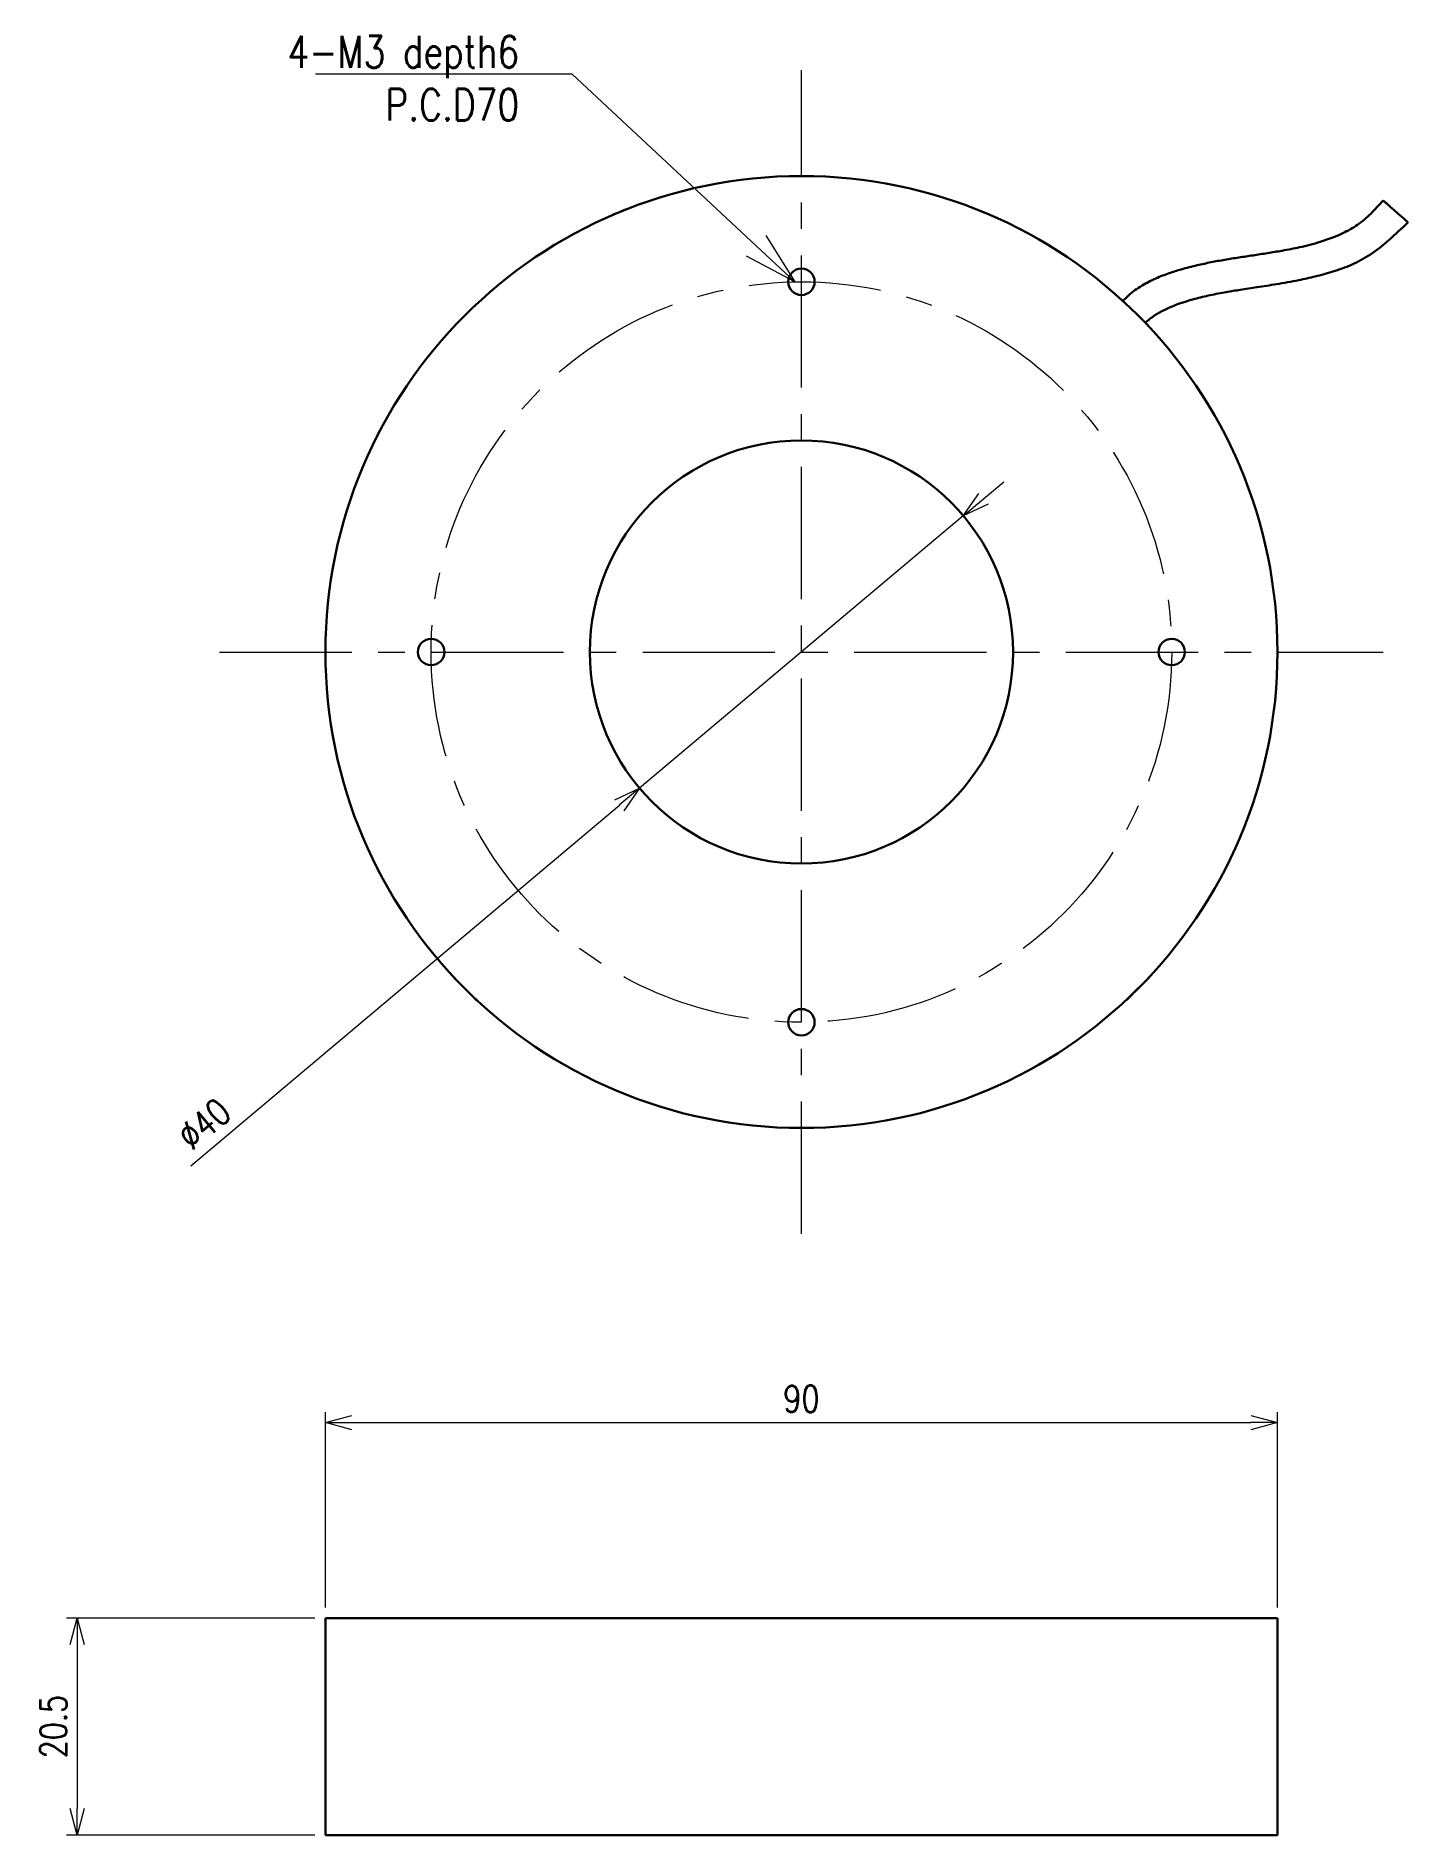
# Model space of a CAD drawing. Header units: millimetres. Extents: x 124 to 254, y 79 to 249.
import ezdxf
from ezdxf import colors
from ezdxf.entities.mleader import LeaderData, LeaderLine
from ezdxf.math import Vec2, Vec3

# ---------------------------------------------------------------- set-up
doc = ezdxf.new("R2010")
doc.units = ezdxf.units.MM
doc.linetypes.add('CENTER', pattern=[2, 1.25, -0.25, 0.25, -0.25])
doc.layers.get('0').update_dxf_attribs({"lineweight": 30})
doc.layers.get('Defpoints').update_dxf_attribs({"lineweight": 9})
for name, color, linetype, lineweight in [('2KD_寸法１', 7, 'Continuous', 15), ('2KD_寸法１ @ 1', 7, 'Continuous', 15), ('2KD_寸法１ @ 2', 7, 'Continuous', 15)]:
    doc.layers.add(name, color=color, linetype=linetype, lineweight=lineweight)
doc.styles.get("Standard").update_dxf_attribs({"font": 'simplex.shx', "width": 0.8, "bigfont": 'extfont.shx'})
doc.dimstyles.new('KD-STD', dxfattribs={"dimscale": 0, "dimtxt": 2.5, "dimasz": 2.5, "dimexe": 1, "dimexo": 1, "dimgap": 1, "dimtad": 1, "dimdsep": 46, "dimtxsty": 'Standard', "dimblk": 'OPEN30', "dimcen": 0, "dimadec": 0, "dimazin": 0, "dimtfac": 1, "dimtmove": 0, "dimatfit": 3, "dimldrblk": 'OPEN30', "dimfxl": 1, "dimtolj": 1, "dimtzin": 0, "dimlwd": 15, "dimlwe": 15, "dimarcsym": 0})

# ---------------------------------------------------------------- blocks, each defined once
blk = doc.blocks.new('_Open30')
at = {"lineweight": -2}
for p, q in [((-1, 0.268), (0, 0)), ((0, 0), (-1, -0.268)), ((0, 0), (-1, 0))]:
    blk.add_line(p, q, dxfattribs=at)
blk = doc.blocks.new('*D32')
at = {"layer": '2KD_寸法１', "color": 0, "lineweight": 15}
for p, q in [((151.37, 100.44), (151.37, 118.93)), ((153.87, 117.93), (238.87, 117.93)), ((241.37, 100.44), (241.37, 118.93))]:
    blk.add_line(p, q, dxfattribs=at)
at = {"layer": 'Defpoints', "color": 0}
for p in [(241.37, 117.93), (151.37, 99.44), (241.37, 99.44)]:
    blk.add_point(p, dxfattribs=at)
at = {"layer": '2KD_寸法１', "color": 0, "lineweight": 15, "xscale": 2.5, "yscale": 2.5, "zscale": 2.5, "rotation": 180}
blk.add_blockref('_Open30', (151.37, 117.93), dxfattribs=at)
at = {"layer": '2KD_寸法１', "color": 0, "lineweight": 15, "xscale": 2.5, "yscale": 2.5, "zscale": 2.5}
blk.add_blockref('_Open30', (241.37, 117.93), dxfattribs=at)
at = {"layer": '2KD_寸法１', "color": 0, "insert": (196.37, 120.18), "char_height": 2.5, "attachment_point": 5}
blk.add_mtext('\\A1;90', dxfattribs=at)
blk = doc.blocks.new('*D33')
at = {"layer": '2KD_寸法１', "color": 0, "lineweight": 15}
for p, q in [((150.37, 99.44), (126.91, 99.44)), ((127.91, 96.94), (127.91, 81.44)), ((150.37, 78.94), (126.91, 78.94))]:
    blk.add_line(p, q, dxfattribs=at)
at = {"layer": 'Defpoints', "color": 0}
for p in [(151.37, 99.44), (127.91, 78.94), (151.37, 78.94)]:
    blk.add_point(p, dxfattribs=at)
at = {"layer": '2KD_寸法１', "color": 0, "lineweight": 15, "xscale": 2.5, "yscale": 2.5, "zscale": 2.5}
for p, rotation in [((127.91, 99.44), 90), ((127.91, 78.94), 270)]:
    blk.add_blockref('_Open30', p, dxfattribs=dict(at, rotation=rotation))
at = {"layer": '2KD_寸法１', "color": 0, "insert": (125.66, 89.19), "char_height": 2.5, "attachment_point": 5, "rotation": 90}
blk.add_mtext('\\A1;20.5', dxfattribs=at)
blk = doc.blocks.new('*D34')
at = {"layer": '2KD_寸法１', "color": 0, "lineweight": 15}
for p, q in [((213.58, 205.27), (215.5, 206.88)), ((211.67, 203.66), (181.07, 177.9)), ((138.66, 142.19), (179.16, 176.29))]:
    blk.add_line(p, q, dxfattribs=at)
at = {"layer": 'Defpoints', "color": 0}
for p in [(211.67, 203.66), (181.07, 177.9)]:
    blk.add_point(p, dxfattribs=at)
at = {"layer": '2KD_寸法１', "color": 0, "lineweight": 15, "xscale": 2.5, "yscale": 2.5, "zscale": 2.5}
for p, rotation in [((211.67, 203.66), 220.0987417049478), ((181.07, 177.9), 40.09874170494788)]:
    blk.add_blockref('_Open30', p, dxfattribs=dict(at, rotation=rotation))
at = {"layer": '2KD_寸法１', "color": 0, "insert": (139.91, 146.18), "char_height": 2.5, "attachment_point": 5, "rotation": 40.0987}
blk.add_mtext('\\A1;∅40', dxfattribs=at)
blk = doc.blocks.new('A$C3D23413D')
for p, q in [((0, 0), (0, 20.5)), ((0, 20.5), (25, 20.5)), ((65, 20.5), (25, 20.5)), ((65, 20.5), (90, 20.5)), ((90, 20.5), (90, 0)), ((90, 0), (0, 0))]:
    blk.add_line(p, q)
blk = doc.blocks.new('A$C61913B9F')
for p, q in [((-17.89, 41.32), (-17.88, 41.3)), ((-15.09, 42.4), (-15.1, 42.42)), ((32.86, 30.74), (32.88, 30.76)), ((-42.4, -15.09), (-42.42, -15.1)), ((32.88, -30.76), (32.86, -30.74)), ((-30.76, -32.88), (-30.74, -32.86)), ((30.74, -32.86), (30.76, -32.88))]:
    blk.add_line(p, q)
at = {"flags": 128}
for points in [[(-15.1, 42.42), (-15.11, 42.41), (-15.21, 42.37), (-15.41, 42.3), (-15.69, 42.19), (-16.03, 42.05), (-16.4, 41.91), (-16.78, 41.76), (-17.13, 41.62), (-17.45, 41.49), (-17.69, 41.4), (-17.84, 41.34), (-17.89, 41.32), (-17.89, 41.32)], [(32.88, 30.76), (32.87, 30.77), (32.79, 30.85), (32.64, 31), (32.51, 31.13)], [(-32.88, -30.76), (-32.87, -30.77), (-32.79, -30.85), (-32.64, -31), (-32.43, -31.21), (-32.17, -31.46), (-31.89, -31.75), (-31.6, -32.04), (-31.33, -32.31), (-31.1, -32.54), (-30.91, -32.73), (-30.8, -32.84), (-30.76, -32.88)], [(30.76, -32.88), (30.77, -32.87), (30.85, -32.79), (31, -32.64), (31.21, -32.43), (31.46, -32.17), (31.75, -31.89), (32.04, -31.6), (32.31, -31.33), (32.54, -31.1), (32.73, -30.91), (32.84, -30.8), (32.88, -30.76)]]:
    blk.add_lwpolyline(points, dxfattribs=at)
for centre, radius in [((0, 0), 45), ((0, 35), 1.25), ((0, 0), 20), ((-35, 0), 1.25), ((35, 0), 1.25), ((0, -35), 1.25)]:
    blk.add_circle(centre, radius)
for points, knots in [([(54.98, 42.69), (54.6, 42.27), (53.86, 41.43), (52.61, 40.35), (50.99, 39.45), (49.14, 38.77), (47.2, 38.27), (45.53, 37.95), (44.06, 37.71), (42.69, 37.5), (41.35, 37.3), (40.03, 37.09), (38.71, 36.85), (37.34, 36.56), (36.01, 36.22), (34.7, 35.81), (33.45, 35.33), (32.14, 34.65), (31.09, 33.9), (30.53, 33.34), (30.35, 33.16)], [0, 0, 0, 0, 0.063396, 0.123627, 0.182832, 0.267506, 0.341898, 0.404734, 0.457022, 0.507468, 0.557597, 0.607291, 0.656563, 0.706039, 0.763473, 0.808241, 0.858027, 0.912522, 0.971945, 1, 1, 1, 1]), ([(57.34, 40.63), (57.33, 40.63), (57.31, 40.65), (57.14, 40.8), (56.87, 41.04), (56.54, 41.32), (56.16, 41.66), (55.78, 41.99), (55.45, 42.28), (55.18, 42.51), (55.01, 42.67), (54.99, 42.68), (54.98, 42.69)], [0, 0, 0, 0, 0.089916, 0.203887, 0.2943, 0.39433, 0.5, 0.60567, 0.7057, 0.796113, 0.910085, 1, 1, 1, 1]), ([(32.49, 31.12), (32.79, 31.37), (33.35, 31.83), (34.23, 32.31), (35.01, 32.67), (35.97, 33.03), (37.18, 33.4), (38.65, 33.75), (40.09, 34.02), (41.56, 34.26), (43.15, 34.5), (44.99, 34.78), (46.83, 35.11), (48.61, 35.5), (50.29, 35.95), (52.07, 36.59), (53.88, 37.57), (55.63, 38.99), (56.75, 40.06), (57.34, 40.63)], [0, 0, 0, 0, 0.043187, 0.080175, 0.110245, 0.137807, 0.19331, 0.24915, 0.305659, 0.354906, 0.413716, 0.482345, 0.561163, 0.619799, 0.683752, 0.752993, 0.827944, 0.910318, 1, 1, 1, 1])]:
    blk.add_open_spline(points, degree=3, knots=knots)

msp = doc.modelspace()

# ---------------------------------------------------------------- linework, layer by layer
at = {"layer": '2KD_寸法１', "linetype": 'CENTER', "ltscale": 10}
for p, q in [((196.373, 135.781), (196.373, 245.781)), ((141.373, 190.781), (251.373, 190.781))]:
    msp.add_line(p, q, dxfattribs=at)
msp.add_circle((196.373, 190.781), 35, dxfattribs=at)

# ---------------------------------------------------------------- block references
for name, p in [('A$C61913B9F', (196.373, 190.781)), ('A$C3D23413D', (151.373, 78.938))]:
    msp.add_blockref(name, p)

# ---------------------------------------------------------------- dimensions: what is measured, and where the dimension line sits
at = {"layer": '2KD_寸法１ @ 1'}
dim = msp.add_diameter_dim_2p(p1=(211.672, 203.663), p2=(181.074, 177.898), dimstyle='KD-STD', override={"dimscale": 1, "dimtix": 0, "dimtofl": 1, "dimtmove": 0, "dimatfit": 3}, dxfattribs=at)
dim.commit()
dim.dimension.update_dxf_attribs({"geometry": '*D34', "text_midpoint": (141.359, 144.456), "dimtype": 163})
dim = msp.add_linear_dim(base=(241.373, 117.925), p1=(151.373, 99.438), p2=(241.373, 99.438), dimstyle='KD-STD', override={"dimscale": 1, "dimtix": 0, "dimtofl": 1, "dimtmove": 0, "dimatfit": 3}, dxfattribs=at)
dim.commit()
dim.dimension.update_dxf_attribs({"geometry": '*D32', "text_midpoint": (196.373, 120.175)})
dim = msp.add_linear_dim(base=(127.906, 78.938), p1=(151.373, 99.438), p2=(151.373, 78.938), angle=90, dimstyle='KD-STD', override={"dimscale": 1, "dimtix": 0, "dimtofl": 1, "dimtmove": 0, "dimatfit": 3}, dxfattribs=at)
dim.commit()
dim.dimension.update_dxf_attribs({"geometry": '*D33', "text_midpoint": (125.656, 89.188)})

# ---------------------------------------------------------------- leaders
at = {"layer": '2KD_寸法１ @ 2'}
ml = msp.add_multileader_mtext('Standard', dxfattribs=at)
ml.set_content('4-M3 depth6\\PP.C.D70', color=256)
ml.set_leader_properties(lineweight=15)
ml.set_arrow_properties(name='OPEN30')
ml.build(insert=Vec2(0, 0))
ml.multileader.update_dxf_attribs({"text_left_attachment_type": 6, "text_right_attachment_type": 6, "dogleg_length": 1.5, "arrow_head_size": 5, "scale": 2})
ctx = ml.context
ctx.base_point, ctx.scale, ctx.char_height, ctx.arrow_head_size, ctx.plane_origin = Vec3(144.315, 245.422), 2, 3, 5, Vec3(195.762, 225.775)
ctx.left_attachment, ctx.right_attachment, ctx.text_align_type = 6, 6, 2
notes = []
notes.append((ctx, [(0, (1, 1, 0), (174.697, 245.422), (-1, 0), 3, [(0, [(195.762, 225.775)], 0, [])])]))
ctx.mtext.insert, ctx.mtext.alignment, ctx.mtext.flow_direction = Vec3(169.697, 249.022), 3, 5
for ctx, leaders in notes:
    for number, flags, end, landing, length, lines in leaders:
        leader = LeaderData()
        leader.index, (leader.has_last_leader_line, leader.has_dogleg_vector, leader.attachment_direction) = number, flags
        leader.last_leader_point, leader.dogleg_vector, leader.dogleg_length = Vec3(end), Vec3(landing), length
        for number, points, colour, breaks in lines:
            line = LeaderLine()
            line.index, line.vertices, line.color, line.breaks = number, Vec3.list(points), colors.encode_raw_color(colour), breaks
            leader.lines.append(line)
        ctx.leaders.append(leader)

doc.saveas('drawing.dxf')
